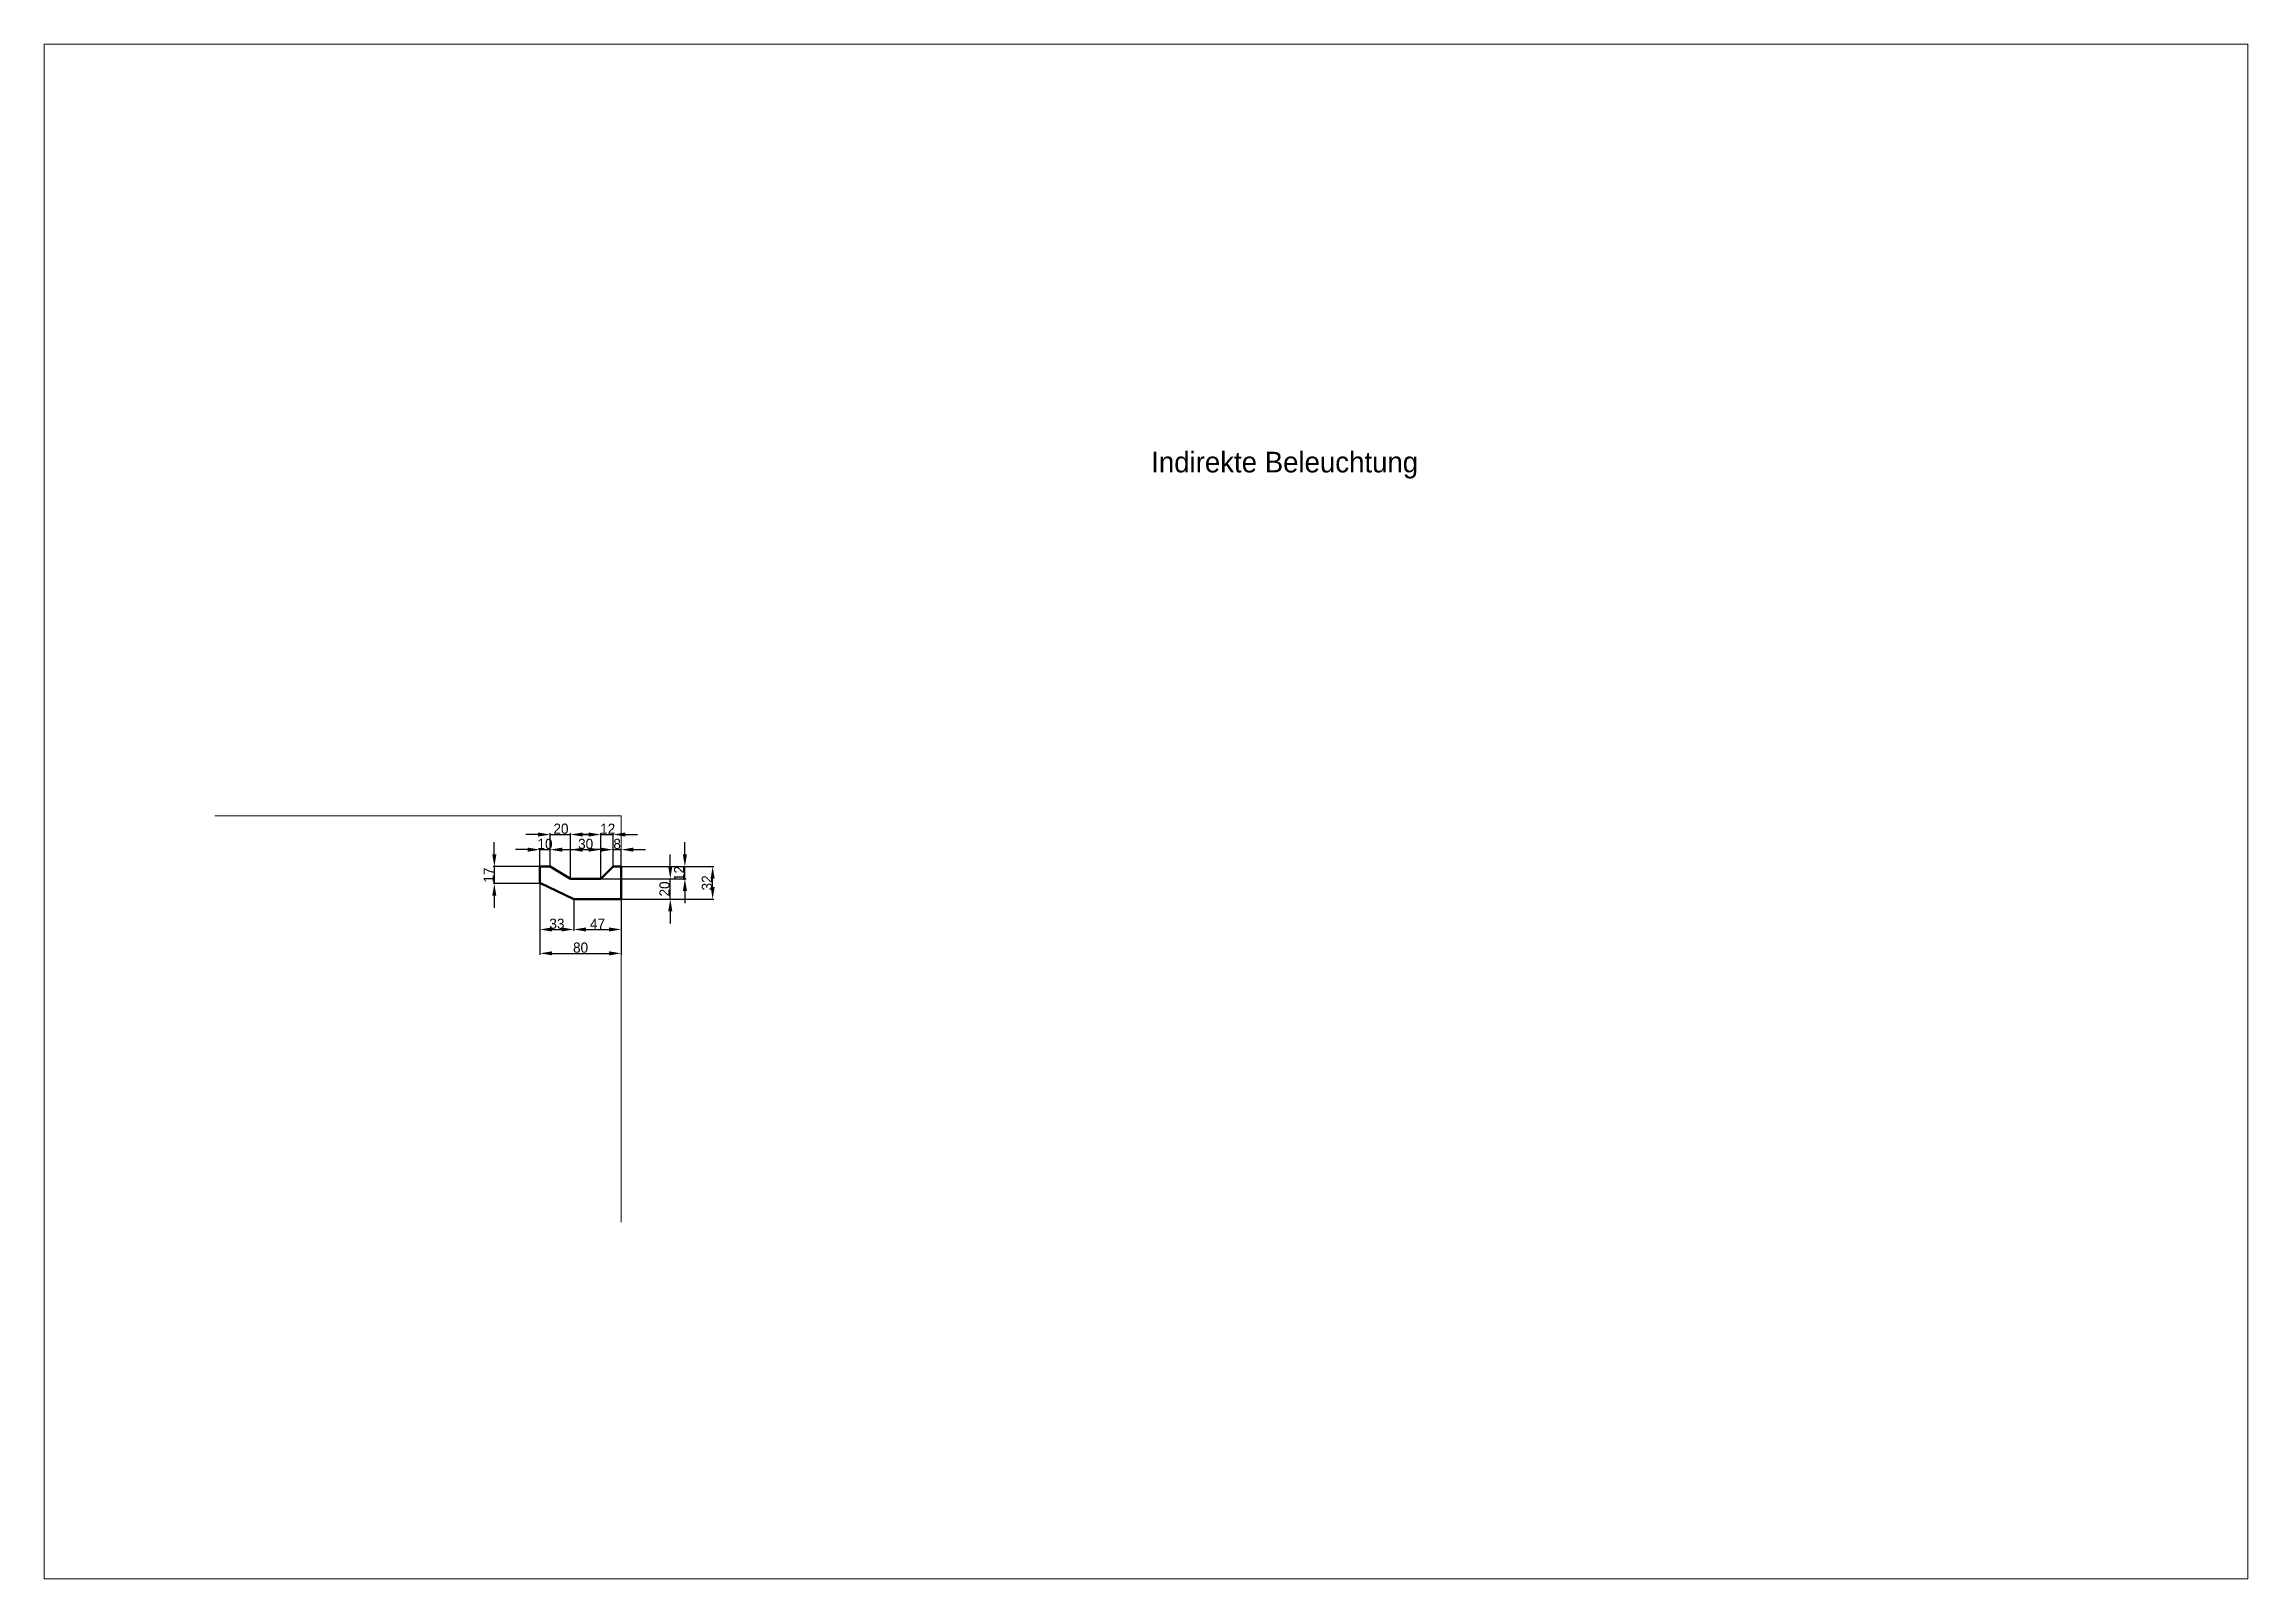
# Paper-space layout 'Layout1' of a CAD drawing. Extents: x 18 to 285, y 12 to 198.
# The model-space entities are those that its viewports show. They can reach past a viewport. Long polylines and large blocks are cut down to what shows.
import ezdxf

# ---------------------------------------------------------------- set-up
doc = ezdxf.new("R2010")
doc.units = 0
doc.linetypes.add('DASHDOT', pattern=[25.4, 12.7, -6.35, 0, -6.35])
doc.linetypes.add('DASHED', pattern=[19.05, 12.7, -6.35])
doc.layers.get('0').update_dxf_attribs({"lineweight": 50})
doc.layers.add('helplines', color=7, linetype='DASHDOT', lineweight=9)
doc.layers.add('measurement', color=246, linetype='Continuous', lineweight=13)
doc.dimstyles.new('ISO-25', dxfattribs={"dimtxt": 10, "dimasz": 12, "dimexe": 1.25, "dimexo": 0.625, "dimtad": 1, "dimdsep": 46, "dimtxsty": 'Standard', "dimcen": 2.5, "dimadec": 0, "dimazin": 0, "dimtfac": 1, "dimtdec": 0, "dimtmove": 0, "dimatfit": 3, "dimfxl": 1, "dimarcsym": 0})

# ---------------------------------------------------------------- blocks, each defined once
blk = doc.blocks.new('*D161')
at = {"layer": 'DEFPOINTS', "color": 0}
for p in [(320, 334), (353.3, 318), (353.3, 288.1)]:
    blk.add_point(p, dxfattribs=at)
at = {"layer": 'measurement', "color": 0, "lineweight": -2}
for p, q in [((320, 333.4), (320, 286.8)), ((353.3, 317.4), (353.3, 286.8)), ((332, 288.1), (341.3, 288.1))]:
    blk.add_line(p, q, dxfattribs=at)
at = {"layer": 'measurement', "color": 0}
for points in [[(332, 290.1), (332, 286.1), (320, 288.1)], [(341.3, 286.1), (341.3, 290.1), (353.3, 288.1)]]:
    blk.add_solid(points, dxfattribs=at)
at = {"layer": 'measurement', "color": 0, "insert": (336.7, 293.7), "char_height": 10, "attachment_point": 5}
blk.add_mtext('33', dxfattribs=at)
blk = doc.blocks.new('*D162')
at = {"layer": 'DEFPOINTS', "color": 0}
for p in [(353.3, 318), (400, 318), (400, 288.1)]:
    blk.add_point(p, dxfattribs=at)
at = {"layer": 'measurement', "color": 0, "lineweight": -2}
for p, q in [((353.3, 317.4), (353.3, 286.8)), ((400, 317.4), (400, 286.8)), ((365.3, 288.1), (388, 288.1))]:
    blk.add_line(p, q, dxfattribs=at)
at = {"layer": 'measurement', "color": 0}
for points in [[(365.3, 290.1), (365.3, 286.1), (353.3, 288.1)], [(388, 286.1), (388, 290.1), (400, 288.1)]]:
    blk.add_solid(points, dxfattribs=at)
at = {"layer": 'measurement', "color": 0, "insert": (376.7, 293.7), "char_height": 10, "attachment_point": 5}
blk.add_mtext('47', dxfattribs=at)
blk = doc.blocks.new('*D163')
at = {"layer": 'DEFPOINTS', "color": 0}
for p in [(320, 333.4), (400, 317.4), (400, 264.6)]:
    blk.add_point(p, dxfattribs=at)
at = {"layer": 'measurement', "color": 0, "lineweight": -2}
for p, q in [((320, 332.8), (320, 263.3)), ((400, 316.8), (400, 263.3)), ((332, 264.6), (388, 264.6))]:
    blk.add_line(p, q, dxfattribs=at)
at = {"layer": 'measurement', "color": 0}
for points in [[(332, 266.6), (332, 262.6), (320, 264.6)], [(388, 262.6), (388, 266.6), (400, 264.6)]]:
    blk.add_solid(points, dxfattribs=at)
at = {"layer": 'measurement', "color": 0, "insert": (360, 270.2), "char_height": 10, "attachment_point": 5}
blk.add_mtext('80', dxfattribs=at)
blk = doc.blocks.new('*D164')
at = {"layer": 'DEFPOINTS', "color": 0}
for p in [(320, 350), (330, 366.7), (330, 350)]:
    blk.add_point(p, dxfattribs=at)
at = {"layer": 'measurement', "color": 0, "lineweight": -2}
for p, q in [((308, 366.7), (296, 366.7)), ((320, 350.6), (320, 367.9)), ((320, 366.7), (330, 366.7)), ((330, 350.6), (330, 367.9)), ((342, 366.7), (354, 366.7))]:
    blk.add_line(p, q, dxfattribs=at)
at = {"layer": 'measurement', "color": 0}
for points in [[(308, 364.7), (308, 368.7), (320, 366.7)], [(342, 368.7), (342, 364.7), (330, 366.7)]]:
    blk.add_solid(points, dxfattribs=at)
at = {"layer": 'measurement', "color": 0, "insert": (325, 372.3), "char_height": 10, "attachment_point": 5}
blk.add_mtext('10', dxfattribs=at)
blk = doc.blocks.new('*D165')
at = {"layer": 'DEFPOINTS', "color": 0}
for p in [(350, 381.6), (330, 350), (350, 338)]:
    blk.add_point(p, dxfattribs=at)
at = {"layer": 'measurement', "color": 0, "lineweight": -2}
for p, q in [((318, 381.6), (306, 381.6)), ((330, 350.6), (330, 382.9)), ((330, 381.6), (350, 381.6)), ((350, 338.6), (350, 382.9)), ((362, 381.6), (374, 381.6))]:
    blk.add_line(p, q, dxfattribs=at)
at = {"layer": 'measurement', "color": 0}
for points in [[(318, 379.6), (318, 383.6), (330, 381.6)], [(362, 383.6), (362, 379.6), (350, 381.6)]]:
    blk.add_solid(points, dxfattribs=at)
at = {"layer": 'measurement', "color": 0, "insert": (340.7, 387.3), "char_height": 10, "attachment_point": 5}
blk.add_mtext('20', dxfattribs=at)
blk = doc.blocks.new('*D166')
at = {"layer": 'DEFPOINTS', "color": 0}
for p in [(380, 366.7), (350, 338), (380, 338)]:
    blk.add_point(p, dxfattribs=at)
at = {"layer": 'measurement', "color": 0, "lineweight": -2}
for p, q in [((350, 338.6), (350, 367.9)), ((362, 366.7), (368, 366.7)), ((380, 338.6), (380, 367.9))]:
    blk.add_line(p, q, dxfattribs=at)
at = {"layer": 'measurement', "color": 0}
for points in [[(362, 368.7), (362, 364.7), (350, 366.7)], [(368, 364.7), (368, 368.7), (380, 366.7)]]:
    blk.add_solid(points, dxfattribs=at)
at = {"layer": 'measurement', "color": 0, "insert": (365, 372.3), "char_height": 10, "attachment_point": 5}
blk.add_mtext('30', dxfattribs=at)
blk = doc.blocks.new('*D167')
at = {"layer": 'DEFPOINTS', "color": 0}
for p in [(392, 381.6), (392, 350), (380, 338)]:
    blk.add_point(p, dxfattribs=at)
at = {"layer": 'measurement', "color": 0, "lineweight": -2}
for p, q in [((368, 381.6), (356, 381.6)), ((380, 338.6), (380, 382.9)), ((380, 381.6), (392, 381.6)), ((392, 350.6), (392, 382.9)), ((404, 381.6), (416, 381.6))]:
    blk.add_line(p, q, dxfattribs=at)
at = {"layer": 'measurement', "color": 0}
for points in [[(368, 379.6), (368, 383.6), (380, 381.6)], [(404, 383.6), (404, 379.6), (392, 381.6)]]:
    blk.add_solid(points, dxfattribs=at)
at = {"layer": 'measurement', "color": 0, "insert": (386.7, 387.3), "char_height": 10, "attachment_point": 5}
blk.add_mtext('12', dxfattribs=at)
blk = doc.blocks.new('*D168')
at = {"layer": 'DEFPOINTS', "color": 0}
for p in [(392, 350), (400, 366.7), (400, 350)]:
    blk.add_point(p, dxfattribs=at)
at = {"layer": 'measurement', "color": 0, "lineweight": -2}
for p, q in [((380, 366.7), (368, 366.7)), ((392, 350.6), (392, 367.9)), ((392, 366.7), (400, 366.7)), ((400, 350.6), (400, 367.9)), ((412, 366.7), (424, 366.7))]:
    blk.add_line(p, q, dxfattribs=at)
at = {"layer": 'measurement', "color": 0}
for points in [[(380, 364.7), (380, 368.7), (392, 366.7)], [(412, 368.7), (412, 364.7), (400, 366.7)]]:
    blk.add_solid(points, dxfattribs=at)
at = {"layer": 'measurement', "color": 0, "insert": (396, 372.3), "char_height": 10, "attachment_point": 5}
blk.add_mtext('8', dxfattribs=at)
blk = doc.blocks.new('*D169')
at = {"layer": 'DEFPOINTS', "color": 0}
for p in [(380, 338), (448.3, 338), (400, 318)]:
    blk.add_point(p, dxfattribs=at)
at = {"layer": 'measurement', "color": 0, "lineweight": -2}
for p, q in [((448.3, 350), (448.3, 362)), ((380.6, 338), (449.5, 338)), ((448.3, 318), (448.3, 338)), ((400.6, 318), (449.5, 318)), ((448.3, 306), (448.3, 294))]:
    blk.add_line(p, q, dxfattribs=at)
at = {"layer": 'measurement', "color": 0}
for points in [[(446.3, 350), (450.3, 350), (448.3, 338)], [(450.3, 306), (446.3, 306), (448.3, 318)]]:
    blk.add_solid(points, dxfattribs=at)
at = {"layer": 'measurement', "color": 0, "insert": (442.7, 328), "char_height": 10, "attachment_point": 5, "rotation": 90}
blk.add_mtext('20', dxfattribs=at)
blk = doc.blocks.new('*D170')
at = {"layer": 'DEFPOINTS', "color": 0}
for p in [(400, 350), (462.7, 350), (380, 338)]:
    blk.add_point(p, dxfattribs=at)
at = {"layer": 'measurement', "color": 0, "lineweight": -2}
for p, q in [((462.7, 362), (462.7, 374)), ((400.6, 350), (463.9, 350)), ((462.7, 338), (462.7, 350)), ((380.6, 338), (463.9, 338)), ((462.7, 326), (462.7, 314))]:
    blk.add_line(p, q, dxfattribs=at)
at = {"layer": 'measurement', "color": 0}
for points in [[(460.7, 362), (464.7, 362), (462.7, 350)], [(464.7, 326), (460.7, 326), (462.7, 338)]]:
    blk.add_solid(points, dxfattribs=at)
at = {"layer": 'measurement', "color": 0, "insert": (457, 343.2), "char_height": 10, "attachment_point": 5, "rotation": 90}
blk.add_mtext('12', dxfattribs=at)
blk = doc.blocks.new('*D171')
at = {"layer": 'DEFPOINTS', "color": 0}
for p in [(400, 350), (490, 350), (400, 318)]:
    blk.add_point(p, dxfattribs=at)
at = {"layer": 'measurement', "color": 0, "lineweight": -2}
for p, q in [((400.6, 350), (491.3, 350)), ((490, 330), (490, 338)), ((400.6, 318), (491.3, 318))]:
    blk.add_line(p, q, dxfattribs=at)
at = {"layer": 'measurement', "color": 0}
for points in [[(492, 338), (488, 338), (490, 350)], [(488, 330), (492, 330), (490, 318)]]:
    blk.add_solid(points, dxfattribs=at)
at = {"layer": 'measurement', "color": 0, "insert": (484.4, 334), "char_height": 10, "attachment_point": 5, "rotation": 90}
blk.add_mtext('32', dxfattribs=at)
blk = doc.blocks.new('*D172')
at = {"layer": 'DEFPOINTS', "color": 0}
for p in [(320, 350), (275.1, 333.4), (320, 333.4)]:
    blk.add_point(p, dxfattribs=at)
at = {"layer": 'measurement', "color": 0, "lineweight": -2}
for p, q in [((275.1, 362), (275.1, 374)), ((319.4, 350), (273.9, 350)), ((275.1, 350), (275.1, 333.4)), ((319.4, 333.4), (273.9, 333.4)), ((275.1, 321.4), (275.1, 309.4))]:
    blk.add_line(p, q, dxfattribs=at)
at = {"layer": 'measurement', "color": 0}
for points in [[(273.1, 362), (277.1, 362), (275.1, 350)], [(277.1, 321.4), (273.1, 321.4), (275.1, 333.4)]]:
    blk.add_solid(points, dxfattribs=at)
at = {"layer": 'measurement', "color": 0, "insert": (269.5, 341.7), "char_height": 10, "attachment_point": 5, "rotation": 90}
blk.add_mtext('17', dxfattribs=at)

msp = doc.modelspace()

# ---------------------------------------------------------------- linework, layer by layer
for p, q in [((320, 350), (330, 350)), ((320, 350), (320, 334)), ((330, 350), (350, 338)), ((392, 350), (380, 338)), ((392, 350), (400, 350)), ((400, 350), (400, 318)), ((320, 334), (353.3, 318)), ((350, 338), (380, 338)), ((353.3, 318), (400, 318))]:
    msp.add_line(p, q)
at = {"layer": 'helplines', "linetype": 'DASHED'}
for p, q in [((0, 400), (400, 400)), ((400, 400), (400, 0))]:
    msp.add_line(p, q, dxfattribs=at)

# ---------------------------------------------------------------- dimensions: what is measured, and where the dimension line sits
at = {"layer": 'measurement'}
for base, p1, p2, picture, middle in [((350, 381.6), (330, 350), (350, 338), '*D165', (340.7, 381.6)), ((392, 381.6), (380, 338), (392, 350), '*D167', (386.7, 381.6)), ((330, 366.7), (320, 350), (330, 350), '*D164', (325, 366.7))]:
    dim = msp.add_linear_dim(base=base, p1=p1, p2=p2, dimstyle='ISO-25', override={"dimdec": 0, "dimadec": 1}, dxfattribs=at)
    dim.commit()
    dim.dimension.update_dxf_attribs({"geometry": picture, "text_midpoint": middle, "dimtype": 160})
for base, p1, p2, picture, middle in [((275.1, 333.4), (320, 350), (320, 333.4), '*D172', (269.5, 341.7)), ((448.3, 338), (400, 318), (380, 338), '*D169', (442.7, 328)), ((490, 350), (400, 318), (400, 350), '*D171', (484.4, 334))]:
    dim = msp.add_linear_dim(base=base, p1=p1, p2=p2, angle=90, dimstyle='ISO-25', override={"dimdec": 0, "dimadec": 1}, dxfattribs=at)
    dim.commit()
    dim.dimension.update_dxf_attribs({"geometry": picture, "text_midpoint": middle})
for base, p1, p2, picture, middle in [((380, 366.7), (350, 338), (380, 338), '*D166', (365, 372.3)), ((400, 366.7), (392, 350), (400, 350), '*D168', (396, 372.3)), ((353.3, 288.1), (320, 334), (353.3, 318), '*D161', (336.7, 293.7)), ((400, 264.6), (320, 333.4), (400, 317.4), '*D163', (360, 270.2)), ((400, 288.1), (353.3, 318), (400, 318), '*D162', (376.7, 293.7))]:
    dim = msp.add_linear_dim(base=base, p1=p1, p2=p2, dimstyle='ISO-25', override={"dimdec": 0, "dimadec": 1}, dxfattribs=at)
    dim.commit()
    dim.dimension.update_dxf_attribs({"geometry": picture, "text_midpoint": middle})
dim = msp.add_linear_dim(base=(462.7, 350), p1=(380, 338), p2=(400, 350), angle=90, dimstyle='ISO-25', override={"dimdec": 0, "dimadec": 1}, dxfattribs=at)
dim.commit()
dim.dimension.update_dxf_attribs({"geometry": '*D170', "text_midpoint": (462.7, 343.2), "dimtype": 160})

psp = doc.layouts.get("Layout1")

# ---------------------------------------------------------------- texts
at = {"layer": 'measurement', "insert": (152.13, 148.59), "char_height": 2.5, "width": 47.9167, "attachment_point": 1}
psp.add_mtext('Indirekte Beleuchtung', dxfattribs=at)

# ---------------------------------------------------------------- viewports
at = {"layer": 'measurement'}
psp.add_viewport(center=(151.5, 105), size=(267, 186), view_center_point=(916.6, 404.27), view_height=1511.2965, dxfattribs=at)

doc.saveas('drawing.dxf')
